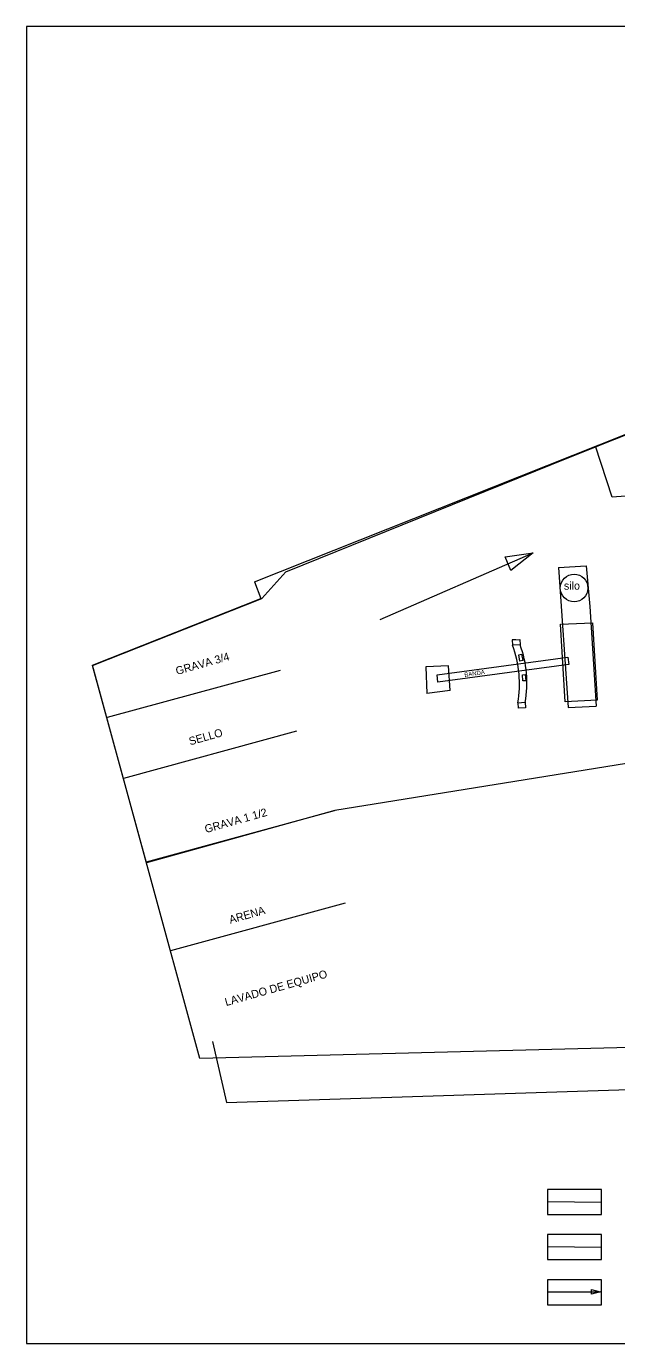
# Model space of a CAD drawing. Extents: x 3 to 13121, y 0 to 10397.
# Drawn here: x 11843.4 to 11914.4, y 9907.3 to 10065.2 of the extents above; entities that cross this region are included whole.
import ezdxf

# ---------------------------------------------------------------- set-up
doc = ezdxf.new("R2010")
doc.units = 0
doc.header["$MEASUREMENT"] = 0
doc.layers.add('CAMPAMENTO-LEC', color=6, linetype='Continuous')

msp = doc.modelspace()

# ---------------------------------------------------------------- linework, layer by layer
at = {"color": 2, "linetype": 'Continuous'}
msp.add_lwpolyline([(11843.36363, 9907.32235), (12045.66389, 9907.32235), (12045.66389, 10065.20729), (11843.36363, 10065.20729)], close=True, dxfattribs=at)
at = {"linetype": 'Continuous'}
for points, elevation in [([(11870.7328, 9998.62129), (11927.99766, 10021.41886)], 2.16108), ([(11913.60015, 10008.77492), (11911.59662, 10014.87005)], 2.43554), ([(11923.14457, 10009.47894), (11913.60015, 10008.77492)], 2.43554), ([(11907.17175, 10000.36577), (11910.48181, 10000.54808)], 0.45768), ([(11910.48181, 10000.54808), (11910.8942, 9995.6766)], 0.76621), ([(11907.17175, 10000.36577), (11908.3107, 9983.54934)], 0.45768), ([(11870.7328, 9998.62129), (11871.47744, 9996.61294)], 2.16108), ([(11851.29737, 9988.6234), (11871.47744, 9996.61294)], 3.41613), ([(11910.8942, 9995.6766), (11911.66968, 9983.7296)], 0.76621), ([(11901.60976, 9991.65876), (11902.50661, 9991.73402)], 1.30201), ([(11901.60976, 9991.65876), (11902.50661, 9991.73402), (11902.54406, 9991.0851), (11901.64632, 9991.02134)], 1.30201), ([(11902.05824, 9991.69578), (11901.60976, 9991.65876)], 1.30201), ([(11901.60976, 9991.65876), (11901.64632, 9991.02134)], 1.30201), ([(11864.17754, 9941.50139), (11851.29737, 9988.6234)], 3.08346), ([(11873.77767, 9988.01533), (11853.05417, 9982.35083)], 2.16108), ([(11893.97123, 9988.56587), (11891.23917, 9988.43695)], 0.52036), ([(11891.23917, 9988.43695), (11891.37567, 9985.25313)], 0.50374), ([(11894.17446, 9985.59303), (11893.97123, 9988.56587)], 0.52036), ([(11894.17446, 9985.59303), (11891.37567, 9985.25313)], 0.52036), ([(11902.27214, 9984.11478), (11903.16899, 9984.19005), (11903.20644, 9983.54113), (11902.3087, 9983.47737)], 1.30201), ([(11902.27214, 9984.11478), (11902.3087, 9983.47737)], 1.30201), ([(11908.3107, 9983.54934), (11911.66968, 9983.7296)], 0.45768), ([(11875.73004, 9980.71793), (11855.00654, 9975.05344)], 2.25724), ([(11880.25762, 9971.18643), (11857.74548, 9965.03304)], 2.29615), ([(11881.59598, 9960.13615), (11860.64899, 9954.41057)], 3.25606), ([(12028.24699, 9945.67686), (11864.17754, 9941.50139)], 1.7186)]:
    msp.add_lwpolyline(points, dxfattribs=dict(at, elevation=elevation))
at = {"color": 5, "linetype": 'Continuous'}
for points in [[(11944.12777, 9974.22292), (11942.84224, 9981.30272), (11880.34558, 9971.21542), (11857.77008, 9964.96245), (11851.29214, 9988.60921), (11871.5922, 9996.61427), (11874.47803, 9999.84609), (11908.41391, 10013.53663), (11913.90518, 10015.72735), (11920.49396, 10018.31786), (11925.90625, 10020.37342)], [(11905.83417, 9924.36195), (11912.29061, 9924.29065)]]:
    msp.add_lwpolyline(points, dxfattribs=at)
at = {"color": 1, "linetype": 'Continuous'}
for points in [[(11885.78543, 9994.13506), (11904.12888, 10002.10488), (11901.45143, 9999.97599), (11900.77061, 10001.61138), (11904.12888, 10002.10488)], [(11905.85628, 9913.54976), (11912.14311, 9913.54976), (11911.10452, 9913.27137), (11911.11309, 9913.82814), (11912.14311, 9913.54976)]]:
    msp.add_lwpolyline(points, dxfattribs=at)
at = {"linetype": 'Continuous'}
for points in [[(11907.41201, 9993.55331), (11911.22148, 9993.71882), (11911.79634, 9984.44533), (11907.93891, 9984.2295), (11907.41201, 9993.55331)], [(11892.62278, 9987.47466), (11908.27492, 9989.60434), (11908.39251, 9988.71135), (11892.68387, 9986.61988), (11892.62278, 9987.47466)], [(11902.38486, 9989.87255), (11902.71339, 9989.94392), (11902.867, 9989.207), (11902.53554, 9989.13745), (11902.38486, 9989.87255)], [(11902.82267, 9987.49622), (11903.15711, 9987.53047), (11903.22748, 9986.781), (11902.89034, 9986.74889), (11902.82267, 9987.49622)], [(11905.83417, 9925.79665), (11905.83417, 9923.79665), (11905.83417, 9922.79665), (11912.29061, 9922.79665), (11912.29061, 9925.79665)], [(11905.83417, 9920.39126), (11905.83417, 9918.39126), (11905.83417, 9917.39126), (11912.29061, 9917.39126), (11912.29061, 9920.39126)], [(11905.83417, 9914.98588), (11905.83417, 9912.98588), (11905.83417, 9911.98588), (11912.29061, 9911.98588), (11912.29061, 9914.98588)]]:
    msp.add_lwpolyline(points, close=True, dxfattribs=at)
at = {"color": 3, "linetype": 'Continuous'}
for points in [[(11865.6829, 9943.55193), (11867.35461, 9936.21548), (11978.77613, 9939.82949)], [(11905.83417, 9918.95656), (11912.29061, 9918.88526)]]:
    msp.add_lwpolyline(points, dxfattribs=at)
at = {"linetype": 'Continuous'}
msp.add_circle((11909.02936, 9997.88893), 1.655, dxfattribs=at)
for centre in [(11889.44262, 9986.4339, 1.30201), (11890.34036, 9986.49766, 1.30201)]:
    msp.add_arc(centre, 13.03744, 349.7536158, 20.601523, dxfattribs=at)

# ---------------------------------------------------------------- texts
at = {"color": 1, "linetype": 'Continuous', "insert": (11907.80464, 9998.64496), "char_height": 0.959438, "width": 4.7114736, "attachment_point": 1}
msp.add_mtext('silo', dxfattribs=at)
at = {"layer": 'CAMPAMENTO-LEC', "color": 6, "linetype": 'Continuous', "attachment_point": 1}
for s, insert, char_height, width, rotation in [('GRAVA 3/4', (11861.15651, 9988.38133), 0.959438, 16.3735132, 15.7808325), ('BANDA', (11895.82818, 9987.73475), 0.519728, 8.8695399, 8.2524931), ('SELLO', (11862.74137, 9979.94996), 0.959438, 16.3735132, 15.7808325), ('GRAVA 1 1/2', (11864.63354, 9969.43198), 0.9594379, 16.3735132, 15.7808325), ('ARENA', (11867.55875, 9958.5743), 0.959438, 16.3735132, 15.7808325), ('LAVADO DE EQUIPO', (11867.05202, 9948.69938), 0.9594379, 16.3735132, 15.7808325)]:
    msp.add_mtext(s, dxfattribs=dict(at, insert=insert, char_height=char_height, width=width, rotation=rotation))

doc.saveas('drawing.dxf')
